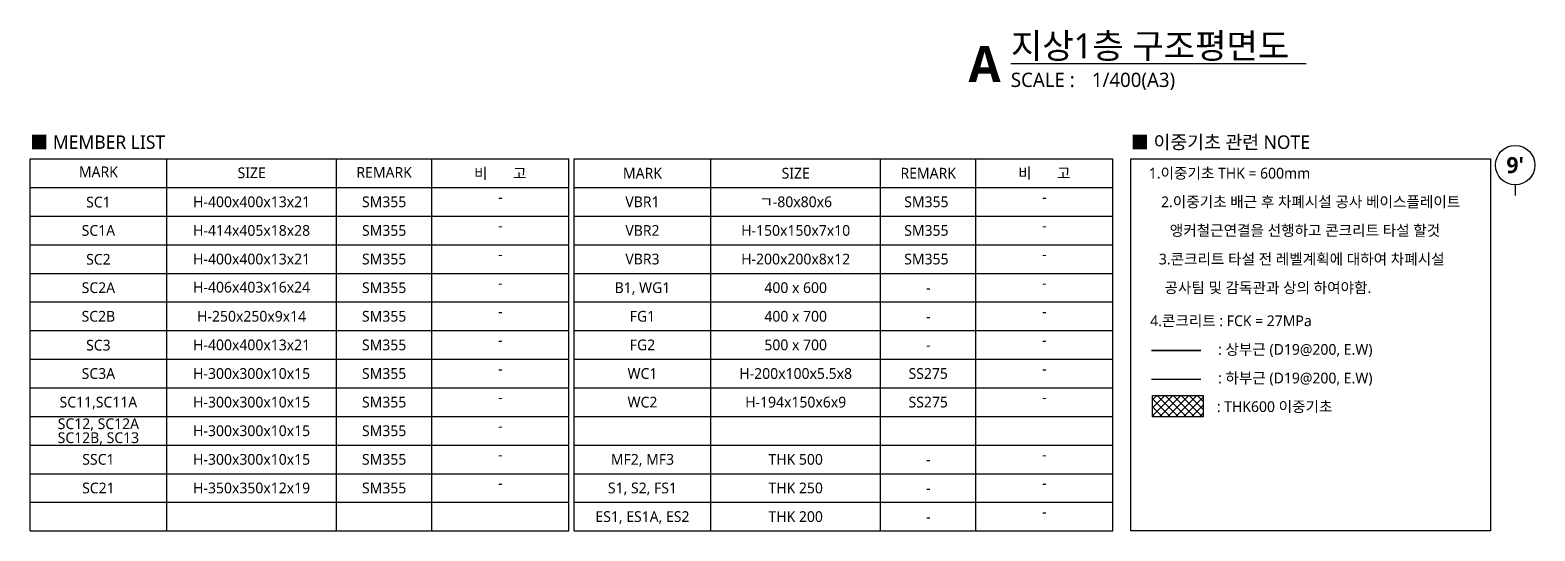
# Model space of a CAD drawing. Header units: millimetres. Extents: x 9300 to 667126, y 4200 to 105100.
# Drawn here: x 177500 to 261637, y 4200 to 32201 of the extents above; entities that cross this region are included whole.
import ezdxf
from ezdxf.enums import TextEntityAlignment as Align

# ---------------------------------------------------------------- set-up
doc = ezdxf.new("R2010")
doc.units = ezdxf.units.MM
doc.header["$LTSCALE"] = 200
doc.linetypes.add('HID', pattern=[2.3, 1.5, -0.8])
doc.layers.get('DEFPOINTS').update_dxf_attribs({"color": 137})
for name, color, linetype in [('0-TEXT SLAB', 7, 'Continuous'), ('DIM', 7, 'Continuous'), ('SYM', 6, 'Continuous'), ('TEXT', 3, 'Continuous')]:
    doc.layers.add(name, color=color, linetype=linetype)
doc.styles.add('스타일1', font='malgun.ttf')
doc.styles.add('스타일2', font='malgunbd.ttf')

# ---------------------------------------------------------------- blocks, each defined once
blk = doc.blocks.new('dwgtitle')
at = {"layer": 'SYM', "color": 3, "style": '스타일1'}
blk.add_text('SCALE :', height=4, dxfattribs=at).set_placement((12.25, -1.4))
for tag, p, height in [('%%UTITLE', (12.25, 6.59), 7), ('1/100', (34.89, -1.4), 4)]:
    blk.add_attdef(tag, p, '', height=height, dxfattribs=at)
at = {"layer": 'SYM', "color": 6, "style": '스타일2'}
blk.add_attdef('A', text='', height=10, dxfattribs=at).set_placement((4.89, 5), align=Align.MIDDLE)
blk = doc.blocks.new('1')
blk.add_line((0, 600), (0, 0))
blk.add_circle((0, 1700), 1100)
at = {"style": '스타일2'}
blk.add_attdef('X', text='', height=900, dxfattribs=at).set_placement((0, 1700), align=Align.MIDDLE)

msp = doc.modelspace()

# ---------------------------------------------------------------- hatches: boundary and pattern name
at = {"layer": 'DIM'}
h = msp.add_hatch(dxfattribs=at)
h.set_pattern_fill('ANSI37', color=251, scale=100)
h.set_pattern_definition([(45, (-53823.87, -61631.33), (-224.5064, 224.5064), []), (135, (-53823.87, -61631.33), (-224.5064, -224.5064), [])])
h.paths.add_polyline_path([(240254.139, 11775.208), (243096.473, 11775.208), (243096.473, 10575.208), (240254.139, 10575.208)])

# ---------------------------------------------------------------- linework, layer by layer
for p, q in [((177500, 25000), (207619.748, 25000)), ((177500, 4200), (177500, 25000)), ((185137.13, 4200), (185137.13, 25000)), ((194635.962, 4200), (194635.962, 25000)), ((199956.346, 4200), (199956.346, 25000)), ((207619.748, 4200), (207619.748, 25000)), ((207919.748, 25000), (238039.495, 25000)), ((207919.748, 4200), (207919.748, 25000)), ((215556.878, 4200), (215556.878, 25000)), ((225055.71, 4200), (225055.71, 25000)), ((230376.094, 4200), (230376.094, 25000)), ((238039.495, 4200), (238039.495, 25000)), ((177500, 23400), (207619.748, 23400)), ((207919.748, 23400), (238039.495, 23400)), ((177500, 21800), (207619.748, 21800)), ((207919.748, 21800), (238039.495, 21800)), ((177500, 20200), (207619.748, 20200)), ((207919.748, 20200), (238039.495, 20200)), ((177500, 18600), (207619.748, 18600)), ((207919.748, 18600), (238039.495, 18600)), ((177500, 17000), (207619.748, 17000)), ((207919.748, 17000), (238039.495, 17000)), ((177500, 15400), (207619.748, 15400)), ((207919.748, 15400), (238039.495, 15400)), ((177500, 13800), (207619.748, 13800)), ((207919.748, 13800), (238039.495, 13800)), ((177500, 12200), (207619.748, 12200)), ((207919.748, 12200), (238039.495, 12200)), ((177500, 10600), (207619.748, 10600)), ((207919.748, 10600), (238039.495, 10600)), ((177500, 9000), (207619.748, 9000)), ((207919.748, 9000), (238039.495, 9000)), ((177500, 7400), (207619.748, 7400)), ((207919.748, 7400), (238039.495, 7400)), ((177500, 5800), (207619.748, 5800)), ((207919.748, 5800), (238039.495, 5800)), ((177500, 4200), (207619.748, 4200)), ((207919.748, 4200), (238039.495, 4200))]:
    msp.add_line(p, q)
at = {"layer": '0-TEXT SLAB', "const_width": 80}
msp.add_lwpolyline([(240184.443, 14287.251), (242961.057, 14287.251)], dxfattribs=at)
at = {"layer": '0-TEXT SLAB', "linetype": 'HID', "const_width": 80}
msp.add_lwpolyline([(240184.443, 12672.166), (242961.057, 12672.166)], dxfattribs=at)
at = {"layer": 'DIM'}
for points in [[(239039.495, 25000), (259159.243, 25000), (259159.243, 4200), (239039.495, 4200)], [(240254.139, 11775.208), (243096.473, 11775.208), (243096.473, 10575.208), (240254.139, 10575.208)]]:
    msp.add_lwpolyline(points, close=True, dxfattribs=at)

# ---------------------------------------------------------------- block references
at = {"layer": 'DEFPOINTS'}
ref = msp.add_blockref('1', (260537.061, 22952.636), dxfattribs=at)
ref.add_attrib('X', "9'", dxfattribs={"height": 900, "style": '스타일2'}).set_placement((260537.061, 24652.636), align=Align.MIDDLE)
at = {"layer": 'SYM', "xscale": 200, "yscale": 200, "zscale": 200}
msp.add_blockref('dwgtitle', (229886.554, 29300), dxfattribs=at).add_auto_attribs({'%%UTITLE': '%%U지상1층 구조평면도  ', '1/100': '1/400(A3)', 'A': 'A'})

# ---------------------------------------------------------------- texts
at = {"layer": 'TEXT', "style": '스타일1'}
for s, height, p in [('■ MEMBER LIST', 750, (177496.132, 25935.998)), ('■ 이중기초 관련 NOTE', 750, (239035.627, 25935.998)), (': 상부근 (D19@200, E.W)', 600, (243922.316, 14347.63)), (': 하부근 (D19@200, E.W)', 600, (243922.316, 12747.63)), (': THK600 이중기초', 600, (243853.296, 11147.63))]:
    msp.add_text(s, height=height, dxfattribs=at).set_placement(p, align=Align.MIDDLE_LEFT)
for s, p in [('MARK', (181318.565, 24275.846)), ('SIZE', (189886.546, 24222.622)), ('REMARK', (197296.154, 24246.09)), ('비       고', (203788.047, 24184.541)), ('MARK', (211738.313, 24200)), ('SIZE', (220306.294, 24200)), ('REMARK', (227715.902, 24200)), ('비       고', (234207.795, 24200)), ('1.이중기초 THK = 600mm', (244561.864, 24200)), ('SC1', (181318.565, 22585.012)), ('H-400x400x13x21', (189886.546, 22600)), ('SM355', (197296.154, 22600)), ('-', (203788.047, 22874.117)), ('VBR1', (211738.313, 22600)), ('ㄱ-80x80x6', (220306.294, 22600)), ('SM355 ', (227715.902, 22600)), ('-', (234207.795, 22874.117)), ('2.이중기초 배근 후 차폐시설 공사 베이스플레이트', (249099.369, 22600)), ('SC1A', (181318.565, 21000)), ('H-414x405x18x28', (189886.546, 21000)), ('SM355', (197296.154, 21000)), ('-', (203788.047, 21274.117)), ('VBR2', (211738.313, 21000)), ('H-150x150x7x10', (220306.294, 21000)), ('SM355 ', (227715.902, 21000)), ('-', (234207.795, 21274.117)), ('앵커철근연결을 선행하고 콘크리트 타설 할것', (248781.743, 21000)), ('SC2', (181318.565, 19385.012)), ('H-400x400x13x21', (189886.546, 19400)), ('SM355', (197296.154, 19400)), ('-', (203788.047, 19674.117)), ('VBR3', (211738.313, 19400)), ('H-200x200x8x12', (220306.294, 19400)), ('SM355 ', (227715.902, 19400)), ('-', (234207.795, 19674.117)), ('3.콘크리트 타설 전 레벨계획에 대하여 차폐시설', (248600.243, 19400)), ('SC2A', (181318.565, 17800)), ('H-406x403x16x24', (189886.546, 17828.296)), ('SM355', (197296.154, 17800)), ('-', (203788.047, 18074.117)), ('B1, WG1', (211738.313, 17800)), ('400 x 600', (220306.294, 17800)), ('-', (227715.902, 17800)), ('-', (234207.795, 18074.117)), (' 공사팀 및 감독관과 상의 하여야함.', (246603.742, 17800)), ('SC2B', (181318.565, 16200)), ('H-250x250x9x14', (189886.546, 16200)), ('SM355', (197296.154, 16200)), ('-', (203788.047, 16474.117)), ('FG1', (211738.313, 16200)), ('400 x 700', (220306.294, 16200)), ('-', (227715.902, 16200)), ('-', (234207.795, 16474.117)), ('4.콘크리트 : FCK = 27MPa', (244642.232, 15947.63)), ('SC3', (181318.565, 14585.012)), ('H-400x400x13x21', (189886.546, 14600)), ('SM355', (197296.154, 14600)), ('-', (203788.047, 14874.117)), ('FG2', (211738.313, 14600)), ('500 x 700', (220306.294, 14600)), ('-', (227715.902, 14600)), ('-', (234207.795, 14874.117)), ('SC3A', (181318.565, 13000)), ('H-300x300x10x15', (189886.546, 13000)), ('SM355', (197296.154, 13000)), ('-', (203788.047, 13274.117)), ('WC1', (211738.313, 13000)), ('H-200x100x5.5x8', (220306.294, 13000)), ('SS275', (227715.902, 13000)), ('-', (234207.795, 13274.117)), ('SC11,SC11A', (181318.565, 11400)), ('H-300x300x10x15', (189886.546, 11400)), ('SM355', (197296.154, 11400)), ('-', (203788.047, 11674.117)), ('WC2', (211738.313, 11400)), ('H-194x150x6x9', (220306.294, 11400)), ('SS275', (227715.902, 11400)), ('-', (234207.795, 11674.117)), ('SC12, SC12A', (181318.565, 10190.674)), ('H-300x300x10x15', (189886.546, 9800)), ('SM355', (197296.154, 9800)), ('SC12B, SC13', (181318.565, 9412.008)), ('-', (203788.047, 10074.117)), ('SSC1', (181318.565, 8200)), ('H-300x300x10x15', (189886.546, 8200)), ('SM355', (197296.154, 8200)), ('-', (203788.047, 8474.117)), ('MF2, MF3', (211738.313, 8200)), ('THK 500', (220306.294, 8200)), ('-', (234207.795, 8474.117)), ('-', (227715.902, 8200)), ('SC21', (181318.565, 6600)), ('H-350x350x12x19', (189886.546, 6600)), ('SM355', (197296.154, 6600)), ('-', (203788.047, 6874.117)), ('S1, S2, FS1', (211738.313, 6600)), ('THK 250', (220306.294, 6600)), ('-', (234207.795, 6874.117)), ('-', (227715.902, 6600)), ('ES1, ES1A, ES2', (211738.313, 5000)), ('THK 200', (220306.294, 5000)), ('-', (234207.795, 5274.117)), ('-', (227715.902, 5000))]:
    msp.add_text(s, height=600, dxfattribs=at).set_placement(p, align=Align.MIDDLE_CENTER)

doc.saveas('drawing.dxf')
